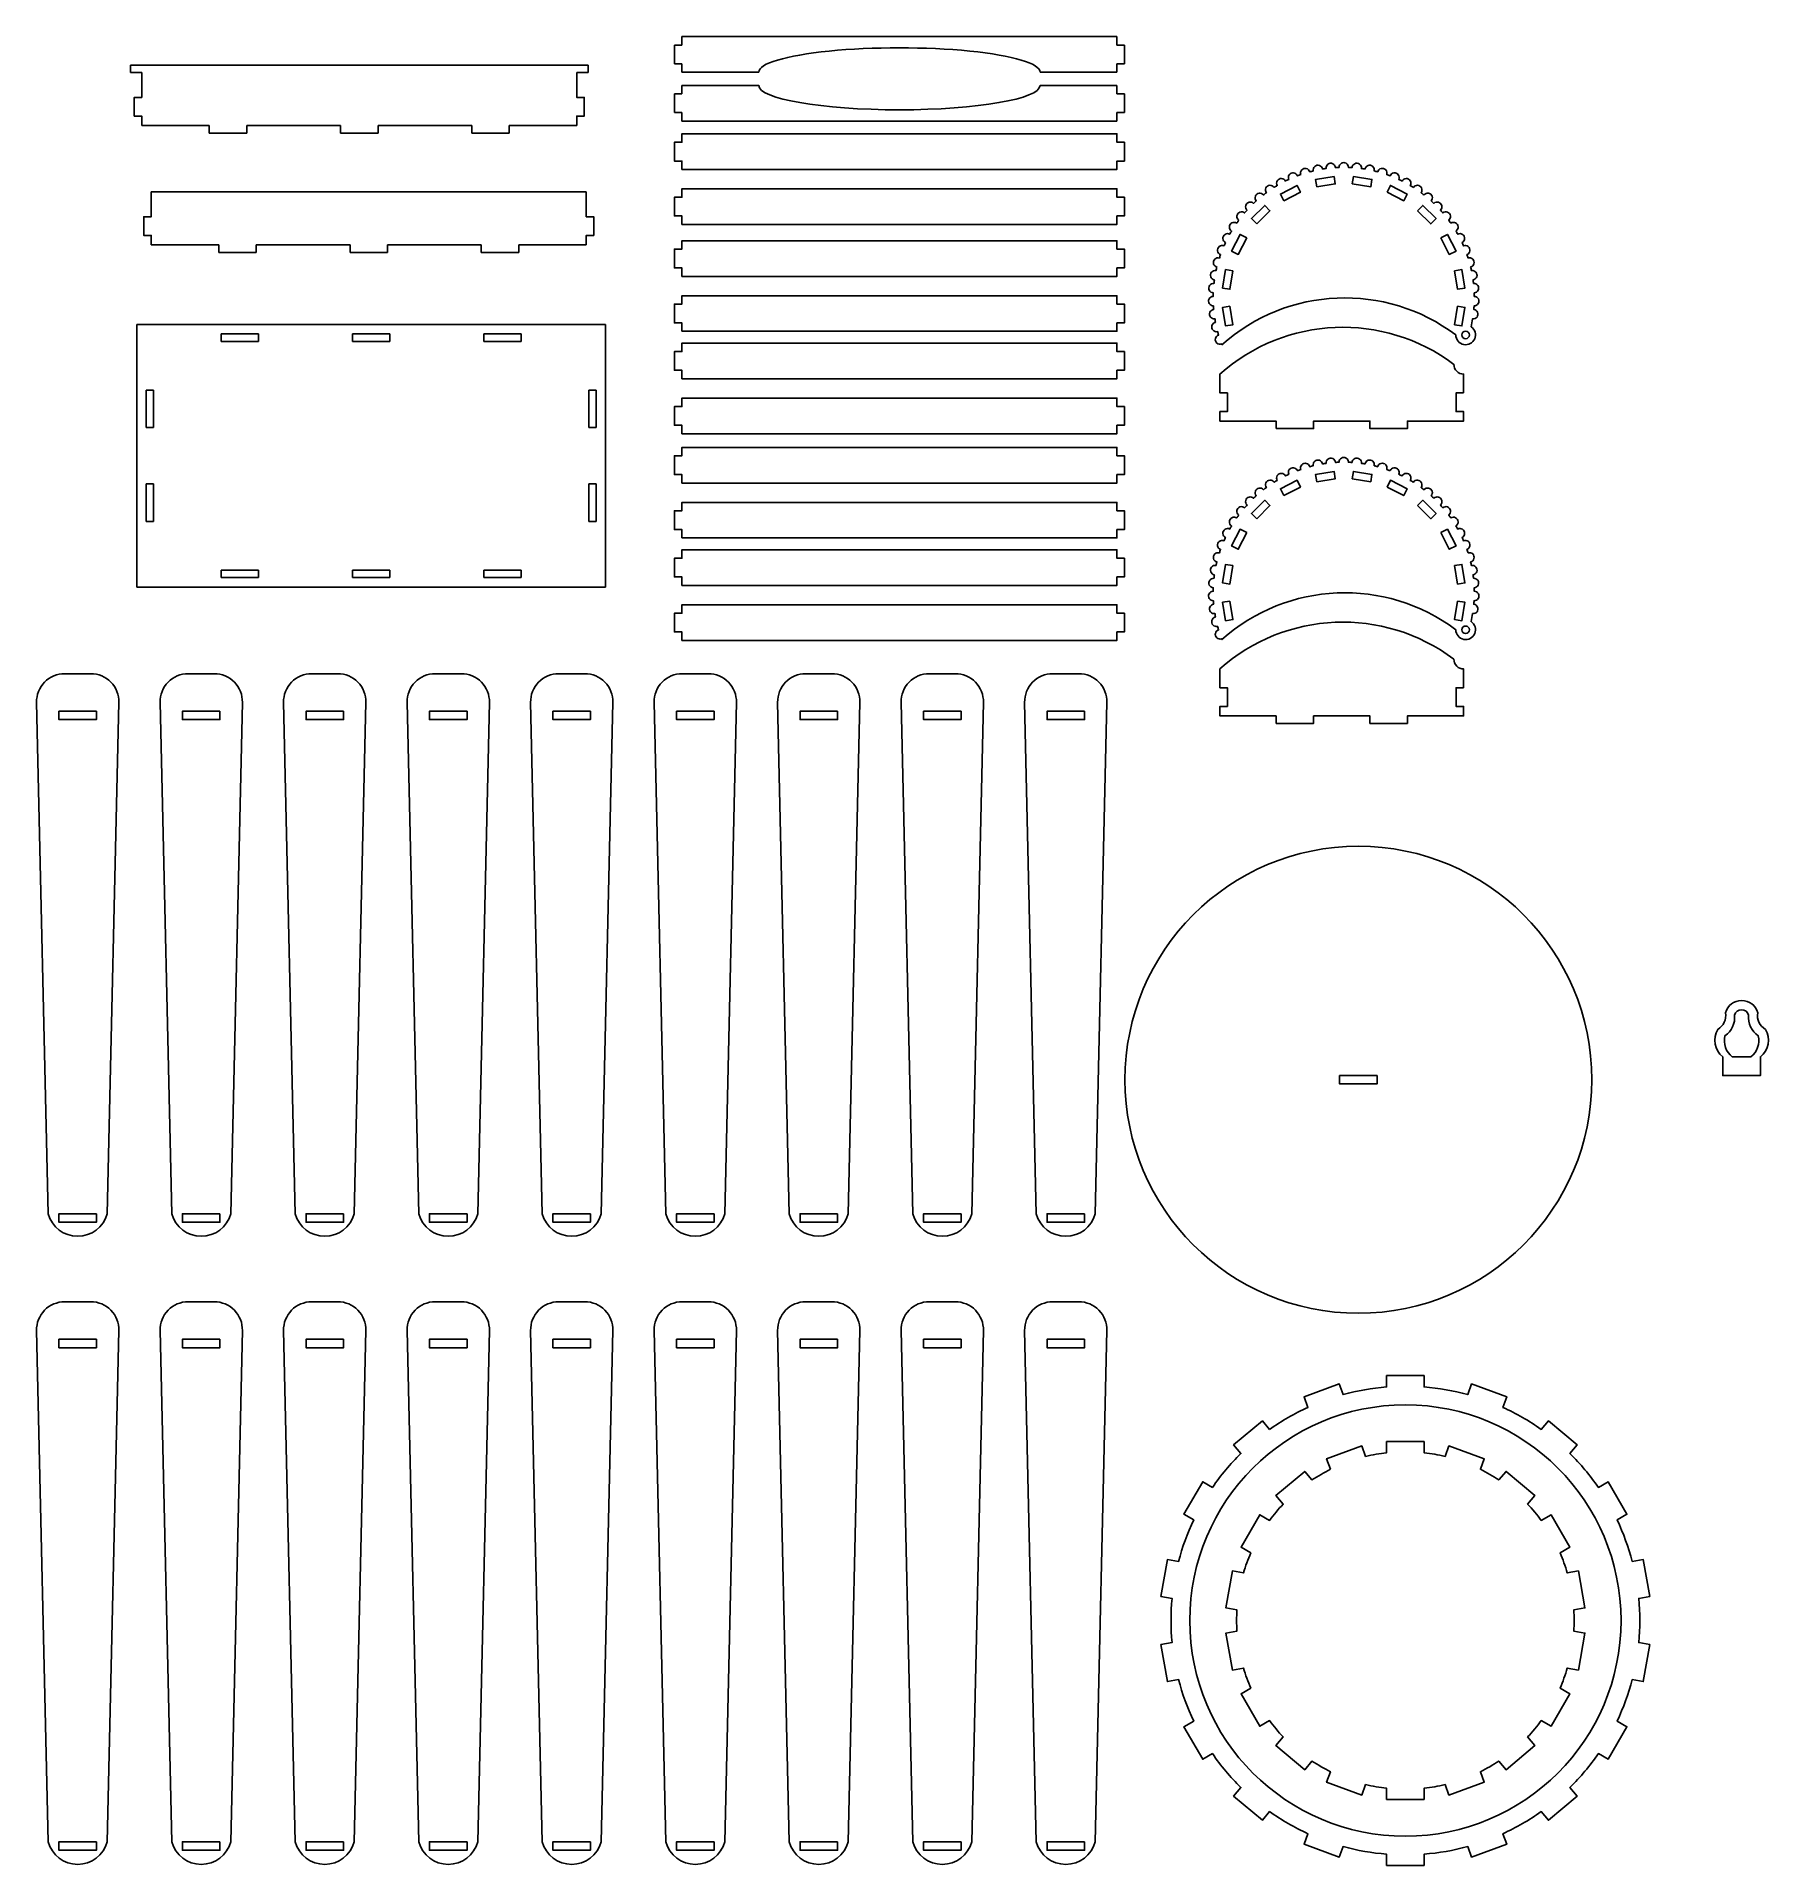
# Model space of a CAD drawing. Header units: inches. Extents: x 470 to 1394, y -157 to 818.
import ezdxf

# ---------------------------------------------------------------- set-up
doc = ezdxf.new("R2010")
doc.units = ezdxf.units.IN
doc.header["$MEASUREMENT"] = 0

msp = doc.modelspace()

# ---------------------------------------------------------------- linework, layer by layer
for p, q in [((814.51, 813.48), (810.51, 813.48)), ((810.51, 813.48), (810.51, 803.48)), ((1046.51, 817.98), (814.51, 817.98)), ((814.51, 817.98), (814.51, 813.48)), ((1046.51, 813.48), (1046.51, 817.98)), ((1050.51, 813.48), (1046.51, 813.48)), ((1050.51, 803.48), (1050.51, 813.48)), ((520.48, 798.77), (520.48, 802.77)), ((764.48, 802.77), (520.48, 802.77)), ((764.48, 798.77), (764.48, 802.77)), ((810.51, 803.48), (814.51, 803.48)), ((814.51, 803.48), (814.51, 798.98)), ((1046.51, 798.98), (1046.51, 803.48)), ((1046.51, 803.48), (1050.51, 803.48)), ((526.48, 798.77), (520.48, 798.77)), ((526.48, 795.54), (526.48, 798.77)), ((758.48, 795.54), (758.48, 798.77)), ((758.48, 798.77), (764.48, 798.77)), ((814.51, 798.98), (855.51, 798.98)), ((814.51, 791.93), (855.51, 791.93)), ((814.51, 787.43), (814.51, 791.93)), ((1005.51, 798.98), (1046.51, 798.98)), ((1005.51, 791.93), (1046.51, 791.93)), ((1046.51, 791.93), (1046.51, 787.43)), ((810.51, 787.43), (814.51, 787.43)), ((810.51, 777.43), (810.51, 787.43)), ((1046.51, 787.43), (1050.51, 787.43)), ((1050.51, 787.43), (1050.51, 777.43)), ((526.48, 770.54), (562.48, 770.54)), ((562.48, 770.54), (562.48, 766.54)), ((582.48, 770.54), (582.48, 766.54)), ((582.48, 770.54), (632.48, 770.54)), ((632.48, 770.54), (632.48, 766.54)), ((652.48, 770.54), (652.48, 766.54)), ((652.48, 770.54), (702.48, 770.54)), ((702.48, 770.54), (702.48, 766.54)), ((722.48, 770.54), (722.48, 766.54)), ((722.48, 770.54), (758.48, 770.54)), ((814.51, 777.43), (810.51, 777.43)), ((814.51, 772.93), (814.51, 777.43)), ((1046.51, 772.93), (814.51, 772.93)), ((1046.51, 777.43), (1046.51, 772.93)), ((1050.51, 777.43), (1046.51, 777.43)), ((582.48, 766.54), (562.48, 766.54)), ((652.48, 766.54), (632.48, 766.54)), ((722.48, 766.54), (702.48, 766.54)), ((531.54, 731.91), (531.54, 735.14)), ((531.54, 735.14), (763.54, 735.14)), ((763.54, 731.91), (763.54, 735.14)), ((531.54, 706.91), (567.54, 706.91)), ((567.54, 706.91), (567.54, 702.91)), ((587.54, 702.91), (567.54, 702.91)), ((587.54, 706.91), (587.54, 702.91)), ((587.54, 706.91), (637.54, 706.91)), ((637.54, 706.91), (637.54, 702.91)), ((657.54, 702.91), (637.54, 702.91)), ((657.54, 706.91), (657.54, 702.91)), ((657.54, 706.91), (707.54, 706.91)), ((707.54, 706.91), (707.54, 702.91)), ((727.54, 702.91), (707.54, 702.91)), ((727.54, 706.91), (727.54, 702.91)), ((727.54, 706.91), (763.54, 706.91)), ((773.8, 664.46), (523.8, 664.46)), ((523.8, 664.46), (523.8, 524.46)), ((773.8, 524.46), (773.8, 664.46)), ((588.8, 659.46), (568.8, 659.46)), ((568.8, 659.46), (568.8, 655.46)), ((588.8, 655.46), (568.8, 655.46)), ((588.8, 659.46), (588.8, 655.46)), ((658.8, 659.46), (638.8, 659.46)), ((638.8, 659.46), (638.8, 655.46)), ((658.8, 655.46), (638.8, 655.46)), ((658.8, 659.46), (658.8, 655.46)), ((728.8, 659.46), (708.8, 659.46)), ((708.8, 659.46), (708.8, 655.46)), ((728.8, 655.46), (708.8, 655.46)), ((728.8, 659.46), (728.8, 655.46)), ((528.8, 629.46), (528.8, 609.46)), ((528.8, 629.46), (532.8, 629.46)), ((532.8, 629.46), (532.8, 609.46)), ((764.8, 629.46), (764.8, 609.46)), ((768.8, 629.46), (764.8, 629.46)), ((768.8, 629.46), (768.8, 609.46)), ((528.8, 609.46), (532.8, 609.46)), ((768.8, 609.46), (764.8, 609.46)), ((528.8, 579.46), (528.8, 559.46)), ((528.8, 579.46), (532.8, 579.46)), ((532.8, 579.46), (532.8, 559.46)), ((764.8, 579.46), (764.8, 559.46)), ((768.8, 579.46), (764.8, 579.46)), ((768.8, 579.46), (768.8, 559.46)), ((528.8, 559.46), (532.8, 559.46)), ((768.8, 559.46), (764.8, 559.46)), ((588.8, 533.46), (568.8, 533.46)), ((568.8, 529.46), (568.8, 533.46)), ((588.8, 529.46), (568.8, 529.46)), ((588.8, 529.46), (588.8, 533.46)), ((658.8, 533.46), (638.8, 533.46)), ((638.8, 529.46), (638.8, 533.46)), ((658.8, 529.46), (638.8, 529.46)), ((658.8, 529.46), (658.8, 533.46)), ((728.8, 533.46), (708.8, 533.46)), ((708.8, 529.46), (708.8, 533.46)), ((728.8, 529.46), (708.8, 529.46)), ((728.8, 529.46), (728.8, 533.46)), ((523.8, 524.46), (773.8, 524.46)), ((485.36, 478.22), (499.27, 478.22)), ((551.23, 478.22), (565.14, 478.22)), ((617.09, 478.22), (631, 478.22)), ((682.96, 478.22), (696.87, 478.22)), ((748.82, 478.22), (762.73, 478.22)), ((814.68, 478.22), (828.59, 478.22)), ((880.55, 478.22), (894.46, 478.22)), ((946.41, 478.22), (960.32, 478.22)), ((1012.28, 478.22), (1026.18, 478.22)), ((470.37, 462.87), (476.57, 190.22)), ((514.27, 462.87), (508.07, 190.22)), ((536.23, 462.87), (542.43, 190.22)), ((580.13, 462.87), (573.93, 190.22)), ((602.1, 462.87), (608.3, 190.22)), ((646, 462.87), (639.8, 190.22)), ((667.96, 462.87), (674.16, 190.22)), ((711.86, 462.87), (705.66, 190.22)), ((733.82, 462.87), (740.02, 190.22)), ((777.73, 462.87), (771.53, 190.22)), ((799.69, 462.87), (805.89, 190.22)), ((843.59, 462.87), (837.39, 190.22)), ((865.55, 462.87), (871.75, 190.22)), ((909.45, 462.87), (903.25, 190.22)), ((931.42, 462.87), (937.61, 190.22)), ((975.32, 462.87), (969.12, 190.22)), ((997.28, 462.87), (1003.48, 190.22)), ((1041.18, 462.87), (1034.98, 190.22)), ((485.36, 143.31), (499.27, 143.31)), ((551.23, 143.31), (565.14, 143.31)), ((617.09, 143.31), (631, 143.31)), ((682.96, 143.31), (696.87, 143.31)), ((748.82, 143.31), (762.73, 143.31)), ((814.68, 143.31), (828.59, 143.31)), ((880.55, 143.31), (894.46, 143.31)), ((946.41, 143.31), (960.32, 143.31)), ((1012.28, 143.31), (1026.18, 143.31)), ((470.37, 127.97), (476.57, -144.69)), ((514.27, 127.97), (508.07, -144.69)), ((536.23, 127.97), (542.43, -144.69)), ((580.13, 127.97), (573.93, -144.69)), ((602.1, 127.97), (608.3, -144.69)), ((646, 127.97), (639.8, -144.69)), ((667.96, 127.97), (674.16, -144.69)), ((711.86, 127.97), (705.66, -144.69)), ((733.82, 127.97), (740.02, -144.69)), ((777.73, 127.97), (771.53, -144.69)), ((799.69, 127.97), (805.89, -144.69)), ((843.59, 127.97), (837.39, -144.69)), ((865.55, 127.97), (871.75, -144.69)), ((909.45, 127.97), (903.25, -144.69)), ((931.42, 127.97), (937.61, -144.69)), ((975.32, 127.97), (969.12, -144.69)), ((997.28, 127.97), (1003.48, -144.69)), ((1041.18, 127.97), (1034.98, -144.69))]:
    msp.add_line(p, q)
for points in [[(526.48, 795.54), (526.48, 785.54), (522.48, 785.54), (522.48, 775.54), (526.48, 775.54), (526.48, 770.54)], [(758.48, 795.54), (758.48, 785.54), (762.48, 785.54), (762.48, 775.54), (758.48, 775.54), (758.48, 770.54)], [(531.54, 731.91), (531.54, 721.91), (527.54, 721.91), (527.54, 711.91), (531.54, 711.91), (531.54, 706.91)], [(763.54, 731.91), (763.54, 721.91), (767.54, 721.91), (767.54, 711.91), (763.54, 711.91), (763.54, 706.91)], [(1131.42, 608.96), (1151.42, 608.96), (1151.42, 612.96), (1181.42, 612.96), (1181.42, 608.96), (1201.42, 608.96), (1201.42, 612.96), (1231.42, 612.96), (1231.42, 617.96), (1227.42, 617.96), (1227.42, 627.96), (1231.42, 627.96)], [(1131.42, 451.74), (1151.42, 451.74), (1151.42, 455.74), (1181.42, 455.74), (1181.42, 451.74), (1201.42, 451.74), (1201.42, 455.74), (1231.42, 455.74), (1231.42, 460.74), (1227.42, 460.74), (1227.42, 470.74), (1231.42, 470.74)]]:
    msp.add_lwpolyline(points)
for points in [[(814.51, 747.13), (814.51, 751.63), (810.51, 751.63), (810.51, 761.63), (814.51, 761.63), (814.51, 766.13), (1046.51, 766.13), (1046.51, 761.63), (1050.51, 761.63), (1050.51, 751.63), (1046.51, 751.63), (1046.51, 747.13)], [(1153.06, 737.82), (1152.43, 741.77), (1162.31, 743.33), (1162.93, 739.38)], [(1172.03, 739.38), (1172.65, 743.33), (1182.53, 741.77), (1181.9, 737.82)], [(814.51, 717.81), (814.51, 722.31), (810.51, 722.31), (810.51, 732.31), (814.51, 732.31), (814.51, 736.81), (1046.51, 736.81), (1046.51, 732.31), (1050.51, 732.31), (1050.51, 722.31), (1046.51, 722.31), (1046.51, 717.81)], [(1135.5, 730.47), (1133.68, 734.03), (1142.59, 738.57), (1144.41, 735.01)], [(1190.55, 735.01), (1192.37, 738.57), (1201.28, 734.03), (1199.46, 730.47)], [(1121.07, 718.05), (1118.24, 720.88), (1125.31, 727.95), (1128.14, 725.12)], [(1206.82, 725.12), (1209.65, 727.95), (1216.72, 720.88), (1213.89, 718.05)], [(1115.73, 710.7), (1111.19, 701.79), (1107.62, 703.6), (1112.16, 712.51)], [(1219.23, 710.7), (1222.8, 712.51), (1227.34, 703.6), (1223.77, 701.79)], [(814.51, 690.12), (814.51, 694.62), (810.51, 694.62), (810.51, 704.62), (814.51, 704.62), (814.51, 709.12), (1046.51, 709.12), (1046.51, 704.62), (1050.51, 704.62), (1050.51, 694.62), (1046.51, 694.62), (1046.51, 690.12)], [(1108.38, 693.14), (1106.81, 683.26), (1102.86, 683.89), (1104.43, 693.76)], [(1226.58, 693.14), (1230.53, 693.76), (1232.1, 683.89), (1228.15, 683.26)], [(814.51, 660.8), (814.51, 665.3), (810.51, 665.3), (810.51, 675.3), (814.51, 675.3), (814.51, 679.8), (1046.51, 679.8), (1046.51, 675.3), (1050.51, 675.3), (1050.51, 665.3), (1046.51, 665.3), (1046.51, 660.8)], [(1106.81, 674.17), (1108.38, 664.29), (1104.43, 663.66), (1102.86, 673.54)], [(1228.15, 674.17), (1232.1, 673.54), (1230.53, 663.66), (1226.58, 664.29)], [(814.51, 635.52), (814.51, 640.02), (810.51, 640.02), (810.51, 650.02), (814.51, 650.02), (814.51, 654.52), (1046.51, 654.52), (1046.51, 650.02), (1050.51, 650.02), (1050.51, 640.02), (1046.51, 640.02), (1046.51, 635.52)], [(814.51, 606.2), (814.51, 610.7), (810.51, 610.7), (810.51, 620.7), (814.51, 620.7), (814.51, 625.2), (1046.51, 625.2), (1046.51, 620.7), (1050.51, 620.7), (1050.51, 610.7), (1046.51, 610.7), (1046.51, 606.2)], [(814.51, 579.92), (814.51, 584.42), (810.51, 584.42), (810.51, 594.42), (814.51, 594.42), (814.51, 598.92), (1046.51, 598.92), (1046.51, 594.42), (1050.51, 594.42), (1050.51, 584.42), (1046.51, 584.42), (1046.51, 579.92)], [(1153.06, 580.59), (1152.43, 584.54), (1162.31, 586.11), (1162.93, 582.16)], [(1172.03, 582.16), (1172.65, 586.11), (1182.53, 584.54), (1181.9, 580.59)], [(1135.5, 573.24), (1133.68, 576.81), (1142.59, 581.35), (1144.41, 577.78)], [(1190.55, 577.78), (1192.37, 581.35), (1201.28, 576.81), (1199.46, 573.24)], [(814.51, 550.6), (814.51, 555.1), (810.51, 555.1), (810.51, 565.1), (814.51, 565.1), (814.51, 569.6), (1046.51, 569.6), (1046.51, 565.1), (1050.51, 565.1), (1050.51, 555.1), (1046.51, 555.1), (1046.51, 550.6)], [(1121.07, 560.83), (1118.24, 563.66), (1125.31, 570.73), (1128.14, 567.9)], [(1206.82, 567.9), (1209.65, 570.73), (1216.72, 563.66), (1213.89, 560.83)], [(1115.73, 553.47), (1111.19, 544.56), (1107.62, 546.38), (1112.16, 555.29)], [(1219.23, 553.47), (1222.8, 555.29), (1227.34, 546.38), (1223.77, 544.56)], [(814.51, 525.32), (814.51, 529.82), (810.51, 529.82), (810.51, 539.82), (814.51, 539.82), (814.51, 544.32), (1046.51, 544.32), (1046.51, 539.82), (1050.51, 539.82), (1050.51, 529.82), (1046.51, 529.82), (1046.51, 525.32)], [(1108.38, 535.91), (1106.81, 526.04), (1102.86, 526.66), (1104.43, 536.54)], [(1226.58, 535.91), (1230.53, 536.54), (1232.1, 526.66), (1228.15, 526.04)], [(1106.81, 516.94), (1108.38, 507.07), (1104.43, 506.44), (1102.86, 516.32)], [(1228.15, 516.94), (1232.1, 516.32), (1230.53, 506.44), (1226.58, 507.07)], [(814.51, 496), (814.51, 500.5), (810.51, 500.5), (810.51, 510.5), (814.51, 510.5), (814.51, 515), (1046.51, 515), (1046.51, 510.5), (1050.51, 510.5), (1050.51, 500.5), (1046.51, 500.5), (1046.51, 496)], [(502.32, 458.22), (502.32, 453.72), (482.32, 453.72), (482.32, 458.22)], [(568.18, 458.22), (568.18, 453.72), (548.18, 453.72), (548.18, 458.22)], [(634.05, 458.22), (634.05, 453.72), (614.05, 453.72), (614.05, 458.22)], [(699.91, 458.22), (699.91, 453.72), (679.91, 453.72), (679.91, 458.22)], [(765.77, 458.22), (765.77, 453.72), (745.77, 453.72), (745.77, 458.22)], [(831.64, 458.22), (831.64, 453.72), (811.64, 453.72), (811.64, 458.22)], [(897.5, 458.22), (897.5, 453.72), (877.5, 453.72), (877.5, 458.22)], [(963.37, 458.22), (963.37, 453.72), (943.37, 453.72), (943.37, 458.22)], [(1029.23, 458.22), (1029.23, 453.72), (1009.23, 453.72), (1009.23, 458.22)], [(1185.28, 263.94), (1185.28, 259.44), (1165.28, 259.44), (1165.28, 263.94)], [(502.32, 190.22), (502.32, 185.72), (482.32, 185.72), (482.32, 190.22)], [(568.18, 190.22), (568.18, 185.72), (548.18, 185.72), (548.18, 190.22)], [(634.05, 190.22), (634.05, 185.72), (614.05, 185.72), (614.05, 190.22)], [(699.91, 190.22), (699.91, 185.72), (679.91, 185.72), (679.91, 190.22)], [(765.77, 190.22), (765.77, 185.72), (745.77, 185.72), (745.77, 190.22)], [(831.64, 190.22), (831.64, 185.72), (811.64, 185.72), (811.64, 190.22)], [(897.5, 190.22), (897.5, 185.72), (877.5, 185.72), (877.5, 190.22)], [(963.37, 190.22), (963.37, 185.72), (943.37, 185.72), (943.37, 190.22)], [(1029.23, 190.22), (1029.23, 185.72), (1009.23, 185.72), (1009.23, 190.22)], [(502.32, 123.31), (502.32, 118.81), (482.32, 118.81), (482.32, 123.31)], [(568.18, 123.31), (568.18, 118.81), (548.18, 118.81), (548.18, 123.31)], [(634.05, 123.31), (634.05, 118.81), (614.05, 118.81), (614.05, 123.31)], [(699.91, 123.31), (699.91, 118.81), (679.91, 118.81), (679.91, 123.31)], [(765.77, 123.31), (765.77, 118.81), (745.77, 118.81), (745.77, 123.31)], [(831.64, 123.31), (831.64, 118.81), (811.64, 118.81), (811.64, 123.31)], [(897.5, 123.31), (897.5, 118.81), (877.5, 118.81), (877.5, 123.31)], [(963.37, 123.31), (963.37, 118.81), (943.37, 118.81), (943.37, 123.31)], [(1029.23, 123.31), (1029.23, 118.81), (1009.23, 118.81), (1009.23, 123.31)], [(502.32, -144.69), (502.32, -149.19), (482.32, -149.19), (482.32, -144.69)], [(568.18, -144.69), (568.18, -149.19), (548.18, -149.19), (548.18, -144.69)], [(634.05, -144.69), (634.05, -149.19), (614.05, -149.19), (614.05, -144.69)], [(699.91, -144.69), (699.91, -149.19), (679.91, -149.19), (679.91, -144.69)], [(765.77, -144.69), (765.77, -149.19), (745.77, -149.19), (745.77, -144.69)], [(831.64, -144.69), (831.64, -149.19), (811.64, -149.19), (811.64, -144.69)], [(897.5, -144.69), (897.5, -149.19), (877.5, -149.19), (877.5, -144.69)], [(963.37, -144.69), (963.37, -149.19), (943.37, -149.19), (943.37, -144.69)], [(1029.23, -144.69), (1029.23, -149.19), (1009.23, -149.19), (1009.23, -144.69)]]:
    msp.add_lwpolyline(points, close=True)
for points in [[(1233.78, 699.89, 0.006904), (1233.17, 701.71, 1.018194), (1231.33, 706.38, 0.006904), (1230.54, 708.14, 1.018194), (1228.25, 712.6, 0.006904), (1227.29, 714.27, 1.018194), (1224.57, 718.49, 0.006904), (1223.44, 720.05, 1.018194), (1220.31, 723.97, 0.006904), (1219.04, 725.41, 1.018194), (1215.54, 729.01, 0.006904), (1214.13, 730.32, 1.018194), (1210.28, 733.54, 0.006904), (1208.75, 734.71, 1.018194), (1204.6, 737.53, 0.006904), (1202.96, 738.54, 1.018194), (1198.55, 740.94, 0.006904), (1196.82, 741.77, 1.018194), (1192.19, 743.72, 0.006904), (1190.38, 744.38, 1.018194), (1185.59, 745.86, 0.006904), (1183.72, 746.33, 1.018194), (1178.8, 747.33, 0.006904), (1176.9, 747.62, 1.018194), (1171.9, 748.12, 0.006904), (1169.98, 748.21, 1.018194), (1164.96, 748.21, 0.006904), (1163.04, 748.12, 1.018194), (1158.05, 747.62, 0.006904), (1156.15, 747.33, 1.018194), (1151.22, 746.33, 0.006904), (1149.36, 745.86, 1.018194), (1144.56, 744.38, 0.006904), (1142.76, 743.72, 1.018194), (1138.13, 741.77, 0.006904), (1136.4, 740.94, 1.018194), (1131.99, 738.54, 0.006904), (1130.35, 737.53, 1.018194), (1126.2, 734.71, 0.006904), (1124.67, 733.54, 1.018194), (1120.82, 730.32, 0.006904), (1119.41, 729.01, 1.018194), (1115.9, 725.41, 0.006904), (1114.63, 723.97, 1.018194), (1111.5, 720.05, 0.006904), (1110.38, 718.49, 1.018194), (1107.66, 714.27, 0.006904), (1106.69, 712.6, 1.018194), (1104.4, 708.14, 0.006904), (1103.61, 706.38, 1.018194), (1101.78, 701.71, 0.006904), (1101.17, 699.89, 1.018194), (1099.81, 695.05, 0.006904), (1099.38, 693.18, 1.018194), (1098.51, 688.23, 0.006904), (1098.27, 686.33, 1.018194), (1097.89, 681.32, 0.006904), (1097.84, 679.4, 1.018194), (1097.97, 674.38, 0.006904), (1098.11, 672.46, 1.018194), (1098.74, 667.48, 0.006904), (1099.07, 665.59, 1.018194), (1100.19, 660.69, 0.006904), (1100.71, 658.84, 1.018194), (1102.31, 654.08, 0.00166), (1102.47, 653.65, -0.357061), (1227.24, 658.88, 1.667641), (1235.38, 663.22, 0.015574), (1236.21, 667.48, 1.018194), (1236.83, 672.46, 0.006904), (1236.98, 674.38, 1.018194), (1237.1, 679.4, 0.006904), (1237.05, 681.32, 1.018194), (1236.68, 686.33, 0.006904), (1236.44, 688.23, 1.018194), (1235.57, 693.18, 0.006904), (1235.14, 695.05, 1.018194)], [(1234.47, 658.88, -1), (1230.47, 658.88, -1)], [(1233.78, 542.66, 0.006904), (1233.17, 544.49, 1.018194), (1231.33, 549.16, 0.006904), (1230.54, 550.91, 1.018194), (1228.25, 555.38, 0.006904), (1227.29, 557.04, 1.018194), (1224.57, 561.26, 0.006904), (1223.44, 562.82, 1.018194), (1220.31, 566.75, 0.006904), (1219.04, 568.19, 1.018194), (1215.54, 571.78, 0.006904), (1214.13, 573.09, 1.018194), (1210.28, 576.32, 0.006904), (1208.75, 577.48, 1.018194), (1204.6, 580.31, 0.006904), (1202.96, 581.31, 1.018194), (1198.55, 583.71, 0.006904), (1196.82, 584.55, 1.018194), (1192.19, 586.5, 0.006904), (1190.38, 587.15, 1.018194), (1185.59, 588.63, 0.006904), (1183.72, 589.11, 1.018194), (1178.8, 590.1, 0.006904), (1176.9, 590.39, 1.018194), (1171.9, 590.89, 0.006904), (1169.98, 590.99, 1.018194), (1164.96, 590.99, 0.006904), (1163.04, 590.89, 1.018194), (1158.05, 590.39, 0.006904), (1156.15, 590.1, 1.018194), (1151.22, 589.11, 0.006904), (1149.36, 588.63, 1.018194), (1144.56, 587.15, 0.006904), (1142.76, 586.5, 1.018194), (1138.13, 584.55, 0.006904), (1136.4, 583.71, 1.018194), (1131.99, 581.31, 0.006904), (1130.35, 580.31, 1.018194), (1126.2, 577.48, 0.006904), (1124.67, 576.32, 1.018194), (1120.82, 573.09, 0.006904), (1119.41, 571.78, 1.018194), (1115.9, 568.19, 0.006904), (1114.63, 566.75, 1.018194), (1111.5, 562.82, 0.006904), (1110.38, 561.26, 1.018194), (1107.66, 557.04, 0.006904), (1106.69, 555.38, 1.018194), (1104.4, 550.91, 0.006904), (1103.61, 549.16, 1.018194), (1101.78, 544.49, 0.006904), (1101.17, 542.66, 1.018194), (1099.81, 537.83, 0.006904), (1099.38, 535.95, 1.018194), (1098.51, 531.01, 0.006904), (1098.27, 529.1, 1.018194), (1097.89, 524.1, 0.006904), (1097.84, 522.17, 1.018194), (1097.97, 517.15, 0.006904), (1098.11, 515.24, 1.018194), (1098.74, 510.26, 0.006904), (1099.07, 508.36, 1.018194), (1100.19, 503.47, 0.006904), (1100.71, 501.62, 1.018194), (1102.31, 496.86, 0.00166), (1102.47, 496.42, -0.357061), (1227.24, 501.65, 1.667641), (1235.38, 506, 0.015574), (1236.21, 510.26, 1.018194), (1236.83, 515.24, 0.006904), (1236.98, 517.15, 1.018194), (1237.1, 522.17, 0.006904), (1237.05, 524.1, 1.018194), (1236.68, 529.1, 0.006904), (1236.44, 531.01, 1.018194), (1235.57, 535.95, 0.006904), (1235.14, 537.83, 1.018194)], [(1234.47, 501.65, -1), (1230.47, 501.65, -1)], [(1375.89, 296.16, -0.274534), (1370.77, 285.12, 0.292914), (1374.64, 273.94), (1384.64, 273.94, 0.292914), (1388.52, 285.12, -0.274534), (1383.4, 296.16, 0.356612), (1379.64, 298.93, 0.356612)], [(1127.92, 75.21), (1124.06, 79.8), (1108.74, 66.95), (1112.6, 62.35, 0.047259), (1097.44, 44.29), (1092.25, 47.29), (1082.25, 29.97), (1087.44, 26.97, 0.047259), (1079.38, 4.81), (1073.47, 5.86), (1070, -13.84), (1075.91, -14.88, 0.047259), (1075.91, -38.46), (1070, -39.5), (1073.47, -59.2), (1079.38, -58.16, 0.047259), (1087.44, -80.31), (1082.25, -83.31), (1092.25, -100.63), (1097.44, -97.63, 0.047259), (1112.6, -115.69), (1108.74, -120.29), (1124.06, -133.14), (1127.92, -128.55, 0.047259), (1148.34, -140.34), (1146.29, -145.97), (1165.08, -152.81), (1167.13, -147.18, 0.047259), (1190.35, -151.27), (1190.35, -157.27), (1210.35, -157.27), (1210.35, -151.27, 0.047259), (1233.57, -147.18), (1235.62, -152.81), (1254.42, -145.97), (1252.36, -140.34, 0.047259), (1272.78, -128.55), (1276.64, -133.14), (1291.96, -120.29), (1288.1, -115.69, 0.047259), (1303.26, -97.63), (1308.45, -100.63), (1318.45, -83.31), (1313.26, -80.31, 0.047259), (1321.32, -58.16), (1327.23, -59.2), (1330.7, -39.5), (1324.79, -38.46, 0.047259), (1324.79, -14.88), (1330.7, -13.84), (1327.23, 5.86), (1321.32, 4.81, 0.047259), (1313.26, 26.97), (1318.45, 29.97), (1308.45, 47.29), (1303.26, 44.29, 0.047259), (1288.1, 62.35), (1291.96, 66.95), (1276.64, 79.8), (1272.78, 75.21, 0.047259), (1252.36, 86.99), (1254.42, 92.63), (1235.62, 99.47), (1233.57, 93.83, 0.047259), (1210.35, 97.93), (1210.35, 103.93), (1190.35, 103.93), (1190.35, 97.93, 0.047259), (1167.13, 93.83), (1165.08, 99.47), (1146.29, 92.63), (1148.34, 86.99, 0.047259)], [(1160.36, 53.96, 0.031606), (1150.52, 48.27), (1146.66, 52.87), (1131.34, 40.01), (1135.2, 35.42, 0.031606), (1127.89, 26.71), (1122.69, 29.71), (1112.69, 12.39), (1117.89, 9.39, 0.031606), (1114, -1.29), (1108.09, -0.25), (1104.62, -19.95), (1110.53, -20.99, 0.031606), (1110.53, -32.35), (1104.62, -33.4), (1108.09, -53.09), (1114, -52.05, 0.031606), (1117.89, -62.73), (1112.69, -65.73), (1122.69, -83.05), (1127.89, -80.05, 0.031606), (1135.2, -88.76), (1131.34, -93.36), (1146.66, -106.21), (1150.52, -101.62, 0.031606), (1160.36, -107.3), (1158.31, -112.94), (1177.1, -119.78), (1179.16, -114.14, 0.031606), (1190.35, -116.11), (1190.35, -122.11), (1210.35, -122.11), (1210.35, -116.11, 0.031606), (1221.54, -114.14), (1223.6, -119.78), (1242.39, -112.94), (1240.34, -107.3, 0.031606), (1250.18, -101.62), (1254.04, -106.21), (1269.36, -93.36), (1265.5, -88.76, 0.031606), (1272.81, -80.05), (1278.01, -83.05), (1288.01, -65.73), (1282.81, -62.73, 0.031606), (1286.7, -52.05), (1292.61, -53.09), (1296.08, -33.4), (1290.17, -32.35, 0.031606), (1290.17, -20.99), (1296.08, -19.95), (1292.61, -0.25), (1286.7, -1.29, 0.031606), (1282.81, 9.39), (1288.01, 12.39), (1278.01, 29.71), (1272.81, 26.71, 0.031606), (1265.5, 35.42), (1269.36, 40.01), (1254.04, 52.87), (1250.18, 48.27, 0.031606), (1240.34, 53.96), (1242.39, 59.6), (1223.6, 66.44), (1221.54, 60.8, 0.031606), (1210.35, 62.77), (1210.35, 68.77), (1190.35, 68.77), (1190.35, 62.77, 0.031606), (1179.16, 60.8), (1177.1, 66.44), (1158.31, 59.6)]]:
    msp.add_lwpolyline(points, format="xyb", close=True)
for points in [[(1231.42, 627.96), (1231.42, 637.96, -0.414214), (1226.19, 643.19, 0.357061), (1101.42, 637.96), (1101.42, 627.96), (1105.42, 627.96), (1105.42, 617.96), (1101.42, 617.96), (1101.42, 612.96), (1131.42, 612.96), (1131.42, 608.96)], [(1231.42, 470.74), (1231.42, 480.74, -0.414214), (1226.19, 485.97, 0.357061), (1101.42, 480.74), (1101.42, 470.74), (1105.42, 470.74), (1105.42, 460.74), (1101.42, 460.74), (1101.42, 455.74), (1131.42, 455.74), (1131.42, 451.74)], [(1388.25, 297.4, 0.348609), (1379.64, 303.94, 0.348609), (1371.04, 297.4)], [(1388.25, 297.4, 0.323372), (1392.38, 288.57, -0.375944), (1389.64, 273.94), (1389.64, 263.94), (1369.64, 263.94), (1369.64, 273.94, -0.375944), (1366.91, 288.57, 0.323372), (1371.04, 297.4)]]:
    msp.add_lwpolyline(points, format="xyb")
for centre, radius in [((1175.28, 261.69), 124.5), ((1200.35, -26.67), 115)]:
    msp.add_circle(centre, radius)
for centre, radius, start, end in [((485.36, 463.22), 15, 90, 181.30241), ((499.27, 463.22), 15, 358.69759, 90), ((551.23, 463.22), 15, 90, 181.30241), ((565.14, 463.22), 15, 358.69759, 90), ((617.09, 463.22), 15, 90, 181.30241), ((631, 463.22), 15, 358.69759, 90), ((682.96, 463.22), 15, 90, 181.30241), ((696.87, 463.22), 15, 358.69759, 90), ((748.82, 463.22), 15, 90, 181.30241), ((762.73, 463.22), 15, 358.69759, 90), ((814.68, 463.22), 15, 90, 181.30241), ((828.59, 463.22), 15, 358.69759, 90), ((880.55, 463.22), 15, 90, 181.30241), ((894.46, 463.22), 15, 358.69759, 90), ((946.41, 463.22), 15, 90, 181.30241), ((960.32, 463.22), 15, 358.69759, 90), ((1012.28, 463.22), 15, 90, 181.30241), ((1026.18, 463.22), 15, 358.69759, 90), ((492.32, 194.55), 16.34, 195.39825, 344.60175), ((558.18, 194.55), 16.34, 195.39825, 344.60175), ((624.05, 194.55), 16.34, 195.39825, 344.60175), ((689.91, 194.55), 16.34, 195.39825, 344.60175), ((755.77, 194.55), 16.34, 195.39825, 344.60175), ((821.64, 194.55), 16.34, 195.39825, 344.60175), ((887.5, 194.55), 16.34, 195.39825, 344.60175), ((953.37, 194.55), 16.34, 195.39825, 344.60175), ((1019.23, 194.55), 16.34, 195.39825, 344.60175), ((485.36, 128.31), 15, 90, 181.30241), ((499.27, 128.31), 15, 358.69759, 90), ((551.23, 128.31), 15, 90, 181.30241), ((565.14, 128.31), 15, 358.69759, 90), ((617.09, 128.31), 15, 90, 181.30241), ((631, 128.31), 15, 358.69759, 90), ((682.96, 128.31), 15, 90, 181.30241), ((696.87, 128.31), 15, 358.69759, 90), ((748.82, 128.31), 15, 90, 181.30241), ((762.73, 128.31), 15, 358.69759, 90), ((814.68, 128.31), 15, 90, 181.30241), ((828.59, 128.31), 15, 358.69759, 90), ((880.55, 128.31), 15, 90, 181.30241), ((894.46, 128.31), 15, 358.69759, 90), ((946.41, 128.31), 15, 90, 181.30241), ((960.32, 128.31), 15, 358.69759, 90), ((1012.28, 128.31), 15, 90, 181.30241), ((1026.18, 128.31), 15, 358.69759, 90), ((492.32, -140.35), 16.34, 195.39825, 344.60175), ((558.18, -140.35), 16.34, 195.39825, 344.60175), ((624.05, -140.35), 16.34, 195.39825, 344.60175), ((689.91, -140.35), 16.34, 195.39825, 344.60175), ((755.77, -140.35), 16.34, 195.39825, 344.60175), ((821.64, -140.35), 16.34, 195.39825, 344.60175), ((887.5, -140.35), 16.34, 195.39825, 344.60175), ((953.37, -140.35), 16.34, 195.39825, 344.60175), ((1019.23, -140.35), 16.34, 195.39825, 344.60175)]:
    msp.add_arc(centre, radius, start, end)
for centre, start_param, end_param in [((930.51, 798.98), 0, 3.141593), ((930.51, 791.93), 3.141593, 6.283185)]:
    msp.add_ellipse(centre, major_axis=(75, 0), ratio=0.173333, start_param=start_param, end_param=end_param)

doc.saveas('drawing.dxf')
